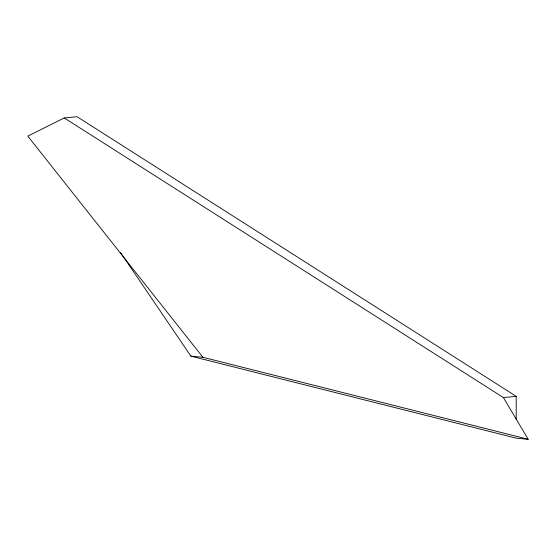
<?xml version="1.0" encoding="UTF-8"?>
<svg xmlns="http://www.w3.org/2000/svg" width="556" height="556" viewBox="0 0 556 556"><rect width="100%" height="100%" fill="white"/><g stroke="black" fill="none" stroke-linecap="round" stroke-linejoin="round"><path stroke-width="0.83" d="M64.246 117.941L27.8 136.144L202.891 357.272L528.2 439.289L503.402 397.575L64.246 117.941L77.048 116.711L516.204 396.345L516.204 419.384M503.402 397.575L516.204 396.345M120.624 252.716L190.889 356.146L202.891 357.272M528.2 439.289L516.204 438.163L190.889 356.146"/></g></svg>
